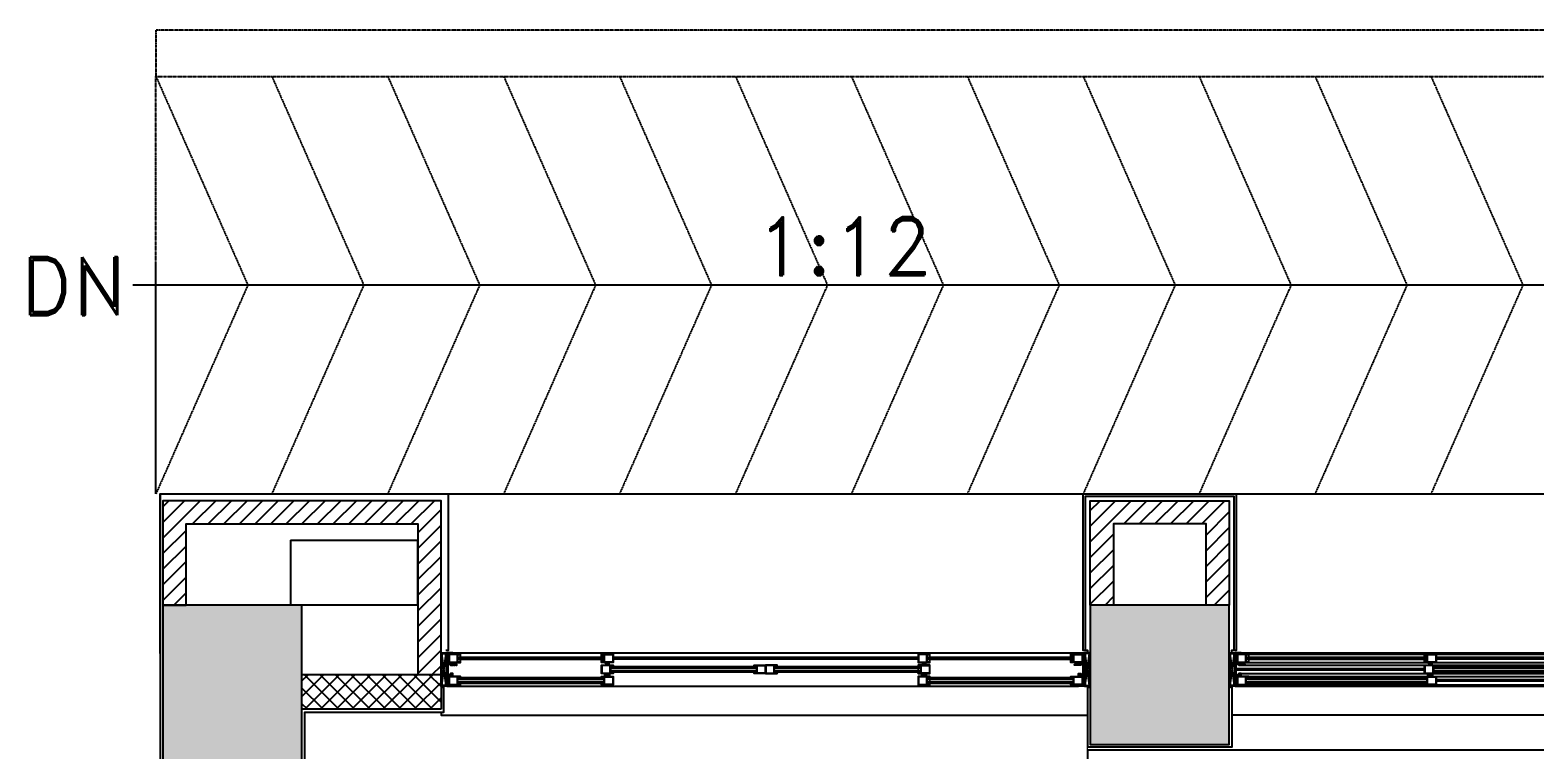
# Model space of a CAD drawing. Header units: millimetres. Extents: x -661525 to 498941, y 282148 to 1359693.
# Drawn here: x -253613 to -247122, y 620751 to 623856 of the extents above; entities that cross this region are included whole.
import ezdxf

# ---------------------------------------------------------------- set-up
doc = ezdxf.new("R2010")
doc.units = ezdxf.units.MM
doc.header["$LTSCALE"] = 2.5
doc.linetypes.add('HIDDEN', pattern=[0.375, 0.25, -0.125])
doc.layers.get('0').update_dxf_attribs({"linetype": 'CONTINUOUS'})
for name, color, linetype in [('A-ALU-SECTION', 11, 'CONTINUOUS'), ('A-ANNO-TEXT', 7, 'CONTINUOUS'), ('A-COLS', 7, 'CONTINUOUS'), ('A-COLS-PATT', 252, 'CONTINUOUS'), ('A-ELEV', 8, 'CONTINUOUS'), ('A-ELEV-MEDM', 34, 'CONTINUOUS'), ('A-ELEV-THIN', 8, 'CONTINUOUS'), ('A-FLOR', 13, 'CONTINUOUS'), ('A-GLAZ', 5, 'CONTINUOUS'), ('A-WALL', 8, 'CONTINUOUS'), ('A-WALL-1', 8, 'CONTINUOUS'), ('A-WALL-125', 30, 'CONTINUOUS'), ('A-WALL-JAMB', 11, 'CONTINUOUS'), ('A-WALL-PATT-125', 8, 'CONTINUOUS'), ('A-WALL-PATT-150', 8, 'CONTINUOUS'), ('A-WALL-PLAS', 8, 'CONTINUOUS'), ('I-FURN', 14, 'CONTINUOUS'), ('I-SECT', 3, 'CONTINUOUS')]:
    doc.layers.add(name, color=color, linetype=linetype)
doc.layers.add('DIM', color=47, linetype='CONTINUOUS', lineweight=18)
doc.layers.add('Wall - Stone Hatch', color=252, linetype='CONTINUOUS', lineweight=13)
doc.styles.add('COMPLEX', font='complex.shx', dxfattribs={"width": 0.8})
doc.styles.add('ROMAND', font='ROMAND')
doc.dimstyles.new('TICK200', dxfattribs={"dimtxt": 1000, "dimasz": 700, "dimexe": 40, "dimexo": 0, "dimgap": 100, "dimtad": 0, "dimdec": 0, "dimzin": 1, "dimdsep": 46, "dimtxsty": 'COMPLEX', "dimblk1": 'ARCHTICK', "dimblk2": 'ARCHTICK', "dimsah": 1, "dimcen": 0.09375, "dimdle": 40, "dimclrd": 11, "dimclre": 11, "dimclrt": 7, "dimadec": 0, "dimazin": 0, "dimtfac": 1, "dimtdec": 0, "dimtofl": 0, "dimtmove": 0, "dimatfit": 3, "dimldrblk": 'ARCHTICK', "dimfxl": 1, "dimtolj": 1, "dimtzin": 1, "dimarcsym": 0})

# ---------------------------------------------------------------- blocks, each defined once
blk = doc.blocks.new('_ARCHTICK')
at = {"color": 0, "linetype": 'ByBlock', "const_width": 0.15}
blk.add_lwpolyline([(-0.5, -0.5), (0.5, 0.5)], dxfattribs=at)
blk = doc.blocks.new('w02-144')
at = {"layer": 'Wall - Stone Hatch'}
h = blk.add_hatch(dxfattribs=at)
h.set_pattern_fill('ANSI36', color=8, scale=0.8, style=0)
h.set_pattern_definition([(45, (314442.9868, 1020337.6334), (1.3470384, 4.9391409), [6.35, -1.27, 0, -1.27])])
h.paths.add_polyline_path([(317590.8, 1012096.7), (317590.8, 1012234.7), (317571.8, 1012234.7), (317571.8, 1012096.7)], flags=16)
h.paths.add_polyline_path([(317593.8, 1012093.7), (317593.8, 1012237.7), (317568.8, 1012237.7), (317568.8, 1012093.7)])
h = blk.add_hatch(dxfattribs=at)
h.set_pattern_fill('ANSI36', color=8, scale=0.8, style=0)
h.set_pattern_definition([(45, (317008.7752, 1012093.668), (1.3470384, 4.9391409), [6.35, -1.27, 0, -1.27])])
h.paths.add_polyline_path([(320346.8, 1012096.7), (320346.8, 1012234.7), (320365.8, 1012234.7), (320365.8, 1012096.7)], flags=16)
h.paths.add_polyline_path([(320343.8, 1012093.7), (320343.8, 1012237.7), (320368.8, 1012237.7), (320368.8, 1012093.7)])
at = {"layer": 'A-ALU-SECTION', "color": 8}
for points in [[(317652.8, 1012227), (317651.4, 1012227), (317651.4, 1012230.3), (317641.4, 1012230.3), (317641.4, 1012197.1), (317651.4, 1012197.1), (317651.4, 1012200.3), (317652.8, 1012200.3), (317652.8, 1012195.7), (317602.8, 1012195.7), (317602.8, 1012231.7), (317652.8, 1012231.7), (317652.8, 1012227)], [(317640, 1012197.1), (317604.2, 1012197.1), (317604.2, 1012230.3), (317640, 1012230.3), (317640, 1012197.1)], [(318260.8, 1012227), (318262.2, 1012227), (318262.2, 1012230.3), (318272.2, 1012230.3), (318272.2, 1012197.1), (318262.2, 1012197.1), (318262.2, 1012200.3), (318260.8, 1012200.3), (318260.8, 1012195.7), (318294.1, 1012195.7), (318294.1, 1012189.5), (318285.2, 1012189.5), (318283.2, 1012186.5), (318281, 1012186.5), (318281, 1012184.7), (318284.2, 1012184.7), (318286.2, 1012187.7), (318287.9, 1012187.7), (318287.9, 1012184.7), (318290.7, 1012184.7), (318290.7, 1012186.5), (318289.7, 1012186.5), (318289.7, 1012187.7), (318294.1, 1012187.7), (318294.1, 1012186.5), (318292.7, 1012186.5), (318292.7, 1012184.7), (318295.9, 1012184.7), (318295.9, 1012195.7), (318310.8, 1012195.7), (318310.8, 1012231.7), (318260.8, 1012231.7), (318260.8, 1012227)], [(318273.6, 1012197.1), (318309.4, 1012197.1), (318309.4, 1012230.3), (318273.6, 1012230.3), (318273.6, 1012197.1)], [(319676.8, 1012227), (319675.4, 1012227), (319675.4, 1012230.3), (319665.4, 1012230.3), (319665.4, 1012197.1), (319675.4, 1012197.1), (319675.4, 1012200.3), (319676.8, 1012200.3), (319676.8, 1012195.7), (319626.8, 1012195.7), (319626.8, 1012231.7), (319676.8, 1012231.7), (319676.8, 1012227)], [(319676.8, 1012227), (319675.4, 1012227), (319675.4, 1012230.3), (319665.4, 1012230.3), (319665.4, 1012197.1), (319675.4, 1012197.1), (319675.4, 1012200.3), (319676.8, 1012200.3), (319676.8, 1012195.7), (319643.5, 1012195.7), (319643.5, 1012189.5), (319652.3, 1012189.5), (319654.3, 1012186.5), (319656.6, 1012186.5), (319656.6, 1012184.7), (319653.3, 1012184.7), (319651.3, 1012187.7), (319649.7, 1012187.7), (319649.7, 1012184.7), (319646.9, 1012184.7), (319646.9, 1012186.5), (319647.9, 1012186.5), (319647.9, 1012187.7), (319643.5, 1012187.7), (319643.5, 1012186.5), (319644.9, 1012186.5), (319644.9, 1012184.7), (319641.7, 1012184.7), (319641.7, 1012195.7), (319626.8, 1012195.7), (319626.8, 1012231.7), (319676.8, 1012231.7), (319676.8, 1012227)], [(319664, 1012197.1), (319628.2, 1012197.1), (319628.2, 1012230.3), (319664, 1012230.3), (319664, 1012197.1)], [(320284.8, 1012227), (320286.2, 1012227), (320286.2, 1012230.3), (320296.2, 1012230.3), (320296.2, 1012197.1), (320286.2, 1012197.1), (320286.2, 1012200.3), (320284.8, 1012200.3), (320284.8, 1012195.7), (320334.8, 1012195.7), (320334.8, 1012231.7), (320284.8, 1012231.7), (320284.8, 1012227)], [(320297.6, 1012197.1), (320333.4, 1012197.1), (320333.4, 1012230.3), (320297.6, 1012230.3), (320297.6, 1012197.1)], [(317652.8, 1012122), (317651.4, 1012122), (317651.4, 1012134.3), (317641.4, 1012134.3), (317641.4, 1012101.1), (317651.4, 1012101.1), (317651.4, 1012113.3), (317652.8, 1012113.3), (317652.8, 1012099.7), (317602.8, 1012099.7), (317602.8, 1012135.7), (317621.6, 1012135.7), (317621.6, 1012146.7), (317624.8, 1012146.7), (317624.8, 1012144.9), (317623.4, 1012144.9), (317623.4, 1012143.7), (317627.8, 1012143.7), (317627.8, 1012144.9), (317626.8, 1012144.9), (317626.8, 1012146.7), (317629.6, 1012146.7), (317629.6, 1012143.7), (317631.2, 1012143.7), (317633.2, 1012146.7), (317636.5, 1012146.7), (317636.5, 1012144.9), (317634.2, 1012144.9), (317632.2, 1012141.9), (317623.4, 1012141.9), (317623.4, 1012135.7), (317652.8, 1012135.7), (317652.8, 1012122)], [(318310.8, 1012152.3), (318309.4, 1012152.3), (318309.4, 1012149.1), (318299.4, 1012149.1), (318299.4, 1012182.3), (318309.4, 1012182.3), (318309.4, 1012179), (318310.8, 1012179), (318310.8, 1012183.7), (318277.5, 1012183.7), (318277.5, 1012189.9), (318286.3, 1012189.9), (318288.3, 1012192.9), (318290.6, 1012192.9), (318290.6, 1012194.7), (318287.3, 1012194.7), (318285.3, 1012191.7), (318283.7, 1012191.7), (318283.7, 1012194.7), (318280.9, 1012194.7), (318280.9, 1012192.9), (318281.9, 1012192.9), (318281.9, 1012191.7), (318277.5, 1012191.7), (318277.5, 1012192.9), (318278.9, 1012192.9), (318278.9, 1012194.7), (318275.7, 1012194.7), (318275.7, 1012183.7), (318260.8, 1012183.7), (318260.8, 1012147.7), (318290.2, 1012147.7), (318290.2, 1012141.5), (318281.4, 1012141.5), (318279.4, 1012138.5), (318277.1, 1012138.5), (318277.1, 1012136.7), (318280.3, 1012136.7), (318282.3, 1012139.7), (318284, 1012139.7), (318284, 1012136.7), (318286.8, 1012136.7), (318286.8, 1012138.5), (318285.8, 1012138.5), (318285.8, 1012139.7), (318290.2, 1012139.7), (318290.2, 1012138.5), (318288.8, 1012138.5), (318288.8, 1012136.7), (318292, 1012136.7), (318292, 1012147.7), (318310.8, 1012147.7), (318310.8, 1012152.3)], [(318298, 1012149.1), (318262.2, 1012149.1), (318262.2, 1012182.3), (318298, 1012182.3), (318298, 1012149.1)], [(318918.8, 1012179), (318920.2, 1012179), (318920.2, 1012182.3), (318930.2, 1012182.3), (318930.2, 1012149.1), (318920.2, 1012149.1), (318920.2, 1012152.3), (318918.8, 1012152.3), (318918.8, 1012147.7), (318968.8, 1012147.7), (318968.8, 1012183.7), (318918.8, 1012183.7), (318918.8, 1012179)], [(318931.6, 1012149.1), (318967.4, 1012149.1), (318967.4, 1012182.3), (318931.6, 1012182.3), (318931.6, 1012149.1)], [(319018.8, 1012179), (319017.4, 1012179), (319017.4, 1012182.3), (319007.4, 1012182.3), (319007.4, 1012149.1), (319017.4, 1012149.1), (319017.4, 1012152.3), (319018.8, 1012152.3), (319018.8, 1012147.7), (318968.8, 1012147.7), (318968.8, 1012183.7), (319018.8, 1012183.7), (319018.8, 1012179)], [(319006, 1012149.1), (318970.2, 1012149.1), (318970.2, 1012182.3), (319006, 1012182.3), (319006, 1012149.1)], [(319626.8, 1012152.3), (319628.2, 1012152.3), (319628.2, 1012149.1), (319638.2, 1012149.1), (319638.2, 1012182.3), (319628.2, 1012182.3), (319628.2, 1012179), (319626.8, 1012179), (319626.8, 1012183.7), (319660.1, 1012183.7), (319660.1, 1012189.9), (319651.2, 1012189.9), (319649.2, 1012192.9), (319647, 1012192.9), (319647, 1012194.7), (319650.2, 1012194.7), (319652.2, 1012191.7), (319653.9, 1012191.7), (319653.9, 1012194.7), (319656.7, 1012194.7), (319656.7, 1012192.9), (319655.7, 1012192.9), (319655.7, 1012191.7), (319660.1, 1012191.7), (319660.1, 1012192.9), (319658.7, 1012192.9), (319658.7, 1012194.7), (319661.9, 1012194.7), (319661.9, 1012183.7), (319676.8, 1012183.7), (319676.8, 1012147.7), (319647.4, 1012147.7), (319647.4, 1012141.5), (319656.2, 1012141.5), (319658.2, 1012138.5), (319660.5, 1012138.5), (319660.5, 1012136.7), (319657.2, 1012136.7), (319655.2, 1012139.7), (319653.6, 1012139.7), (319653.6, 1012136.7), (319650.8, 1012136.7), (319650.8, 1012138.5), (319651.8, 1012138.5), (319651.8, 1012139.7), (319647.4, 1012139.7), (319647.4, 1012138.5), (319648.8, 1012138.5), (319648.8, 1012136.7), (319645.6, 1012136.7), (319645.6, 1012147.7), (319626.8, 1012147.7), (319626.8, 1012152.3)], [(319639.6, 1012149.1), (319675.4, 1012149.1), (319675.4, 1012182.3), (319639.6, 1012182.3), (319639.6, 1012149.1)], [(320284.8, 1012122), (320286.2, 1012122), (320286.2, 1012134.3), (320296.2, 1012134.3), (320296.2, 1012101.1), (320286.2, 1012101.1), (320286.2, 1012113.3), (320284.8, 1012113.3), (320284.8, 1012099.7), (320334.8, 1012099.7), (320334.8, 1012135.7), (320316, 1012135.7), (320316, 1012146.7), (320312.8, 1012146.7), (320312.8, 1012144.9), (320314.2, 1012144.9), (320314.2, 1012143.7), (320309.8, 1012143.7), (320309.8, 1012144.9), (320310.8, 1012144.9), (320310.8, 1012146.7), (320308, 1012146.7), (320308, 1012143.7), (320306.3, 1012143.7), (320304.3, 1012146.7), (320301.1, 1012146.7), (320301.1, 1012144.9), (320303.4, 1012144.9), (320305.4, 1012141.9), (320314.2, 1012141.9), (320314.2, 1012135.7), (320284.8, 1012135.7), (320284.8, 1012122)], [(317640, 1012101.1), (317604.2, 1012101.1), (317604.2, 1012134.3), (317640, 1012134.3), (317640, 1012101.1)], [(318260.8, 1012122), (318262.2, 1012122), (318262.2, 1012134.3), (318272.2, 1012134.3), (318272.2, 1012101.1), (318262.2, 1012101.1), (318262.2, 1012113.3), (318260.8, 1012113.3), (318260.8, 1012099.7), (318310.8, 1012099.7), (318310.8, 1012135.7), (318260.8, 1012135.7), (318260.8, 1012122)], [(318273.6, 1012101.1), (318309.4, 1012101.1), (318309.4, 1012134.3), (318273.6, 1012134.3), (318273.6, 1012101.1)], [(319676.8, 1012122), (319675.4, 1012122), (319675.4, 1012134.3), (319665.4, 1012134.3), (319665.4, 1012101.1), (319675.4, 1012101.1), (319675.4, 1012113.3), (319676.8, 1012113.3), (319676.8, 1012099.7), (319626.8, 1012099.7), (319626.8, 1012135.7), (319676.8, 1012135.7), (319676.8, 1012122)], [(319664, 1012101.1), (319628.2, 1012101.1), (319628.2, 1012134.3), (319664, 1012134.3), (319664, 1012101.1)], [(320297.6, 1012101.1), (320333.4, 1012101.1), (320333.4, 1012134.3), (320297.6, 1012134.3), (320297.6, 1012101.1)]]:
    blk.add_lwpolyline(points, dxfattribs=at)
for points in [[(319675.4, 1012219.7), (319676.8, 1012219.7), (319676.8, 1012207.7), (319675.4, 1012207.7)], [(319626.8, 1012171.7), (319628.2, 1012171.7), (319628.2, 1012159.7), (319626.8, 1012159.7)], [(318267, 1012114.7), (317646.6, 1012114.7), (317646.6, 1012120.7), (318267, 1012120.7)], [(320291, 1012114.7), (319670.6, 1012114.7), (319670.6, 1012120.7), (320291, 1012120.7)]]:
    blk.add_lwpolyline(points, close=True, dxfattribs=at)
at = {"layer": 'A-ELEV-MEDM', "color": 8}
for centre, start, end in [((317649.4, 1012225.7), 359.70813, 180.29282), ((317652.1, 1012225.7), 359.1234, 180.87754), ((317654.8, 1012225.7), 359.1234, 180.87754), ((318258.8, 1012225.7), 359.12246, 180.8766), ((318261.5, 1012225.7), 359.12246, 180.8766), ((318264.2, 1012225.7), 359.70718, 180.29187), ((319673.4, 1012225.7), 359.70813, 180.29282), ((319676.1, 1012225.7), 359.1234, 180.87754), ((319678.8, 1012225.7), 359.1234, 180.87754), ((320282.8, 1012225.7), 359.12246, 180.8766), ((320285.5, 1012225.7), 359.12246, 180.8766), ((320288.2, 1012225.7), 359.70718, 180.29187), ((317649.4, 1012201.7), 179.70813, 0.29282), ((317652.1, 1012201.7), 179.1234, 0.87754), ((317654.8, 1012201.7), 179.1234, 0.87754), ((318258.8, 1012201.7), 179.12246, 0.8766), ((318261.5, 1012201.7), 179.12246, 0.8766), ((318264.2, 1012201.7), 179.70718, 0.29187), ((318307.4, 1012177.7), 359.70813, 180.29282), ((318307.4, 1012153.7), 179.70813, 0.29282), ((318310.1, 1012177.7), 359.1234, 180.87754), ((318310.1, 1012153.7), 179.1234, 0.87754), ((318312.8, 1012177.7), 359.1234, 180.87754), ((318312.8, 1012153.7), 179.1234, 0.87754), ((318916.8, 1012177.7), 359.12246, 180.8766), ((318916.8, 1012153.7), 179.12246, 0.8766), ((318919.5, 1012177.7), 359.12246, 180.8766), ((318919.5, 1012153.7), 179.12246, 0.8766), ((318922.2, 1012177.7), 359.70718, 180.29187), ((318922.2, 1012153.7), 179.70718, 0.29187), ((319015.4, 1012177.7), 359.70813, 180.29282), ((319015.4, 1012153.7), 179.70813, 0.29282), ((319018.1, 1012177.7), 359.1234, 180.87754), ((319018.1, 1012153.7), 179.1234, 0.87754), ((319020.8, 1012177.7), 359.1234, 180.87754), ((319020.8, 1012153.7), 179.1234, 0.87754), ((319624.8, 1012177.7), 359.12246, 180.8766), ((319624.8, 1012153.7), 179.12246, 0.8766), ((319627.5, 1012177.7), 359.12246, 180.8766), ((319627.5, 1012153.7), 179.12246, 0.8766), ((319630.2, 1012177.7), 359.70718, 180.29187), ((319630.2, 1012153.7), 179.70718, 0.29187), ((319673.4, 1012201.7), 179.70813, 0.29282), ((319676.1, 1012201.7), 179.1234, 0.87754), ((319678.8, 1012201.7), 179.1234, 0.87754), ((320282.8, 1012201.7), 179.12246, 0.8766), ((320285.5, 1012201.7), 179.12246, 0.8766), ((320288.2, 1012201.7), 179.70718, 0.29187), ((317649.4, 1012120.6), 359.70813, 180.29282), ((317649.4, 1012114.7), 179.70718, 0.29187), ((317652.1, 1012120.7), 359.1234, 180.87754), ((317652.1, 1012114.7), 179.12246, 0.8766), ((317654.8, 1012120.7), 359.1234, 180.87754), ((317654.8, 1012114.7), 179.12246, 0.8766), ((318258.8, 1012120.7), 359.12246, 180.8766), ((318258.8, 1012114.7), 179.1234, 0.87754), ((318261.5, 1012120.7), 359.12246, 180.8766), ((318261.5, 1012114.7), 179.1234, 0.87754), ((318264.2, 1012120.6), 359.70718, 180.29187), ((318264.2, 1012114.7), 179.70813, 0.29282), ((319673.4, 1012120.6), 359.70813, 180.29282), ((319673.4, 1012114.7), 179.70718, 0.29187), ((319676.1, 1012120.7), 359.1234, 180.87754), ((319676.1, 1012114.7), 179.12246, 0.8766), ((319678.8, 1012120.7), 359.1234, 180.87754), ((319678.8, 1012114.7), 179.12246, 0.8766), ((320282.8, 1012120.7), 359.12246, 180.8766), ((320282.8, 1012114.7), 179.1234, 0.87754), ((320285.5, 1012120.7), 359.12246, 180.8766), ((320285.5, 1012114.7), 179.1234, 0.87754), ((320288.2, 1012120.6), 359.70718, 180.29187), ((320288.2, 1012114.7), 179.70813, 0.29282)]:
    blk.add_arc(centre, 1.34, start, end, dxfattribs=at)
at = {"layer": 'A-ELEV-THIN', "color": 8}
for p, q in [((317590.8, 1012234.7), (317571.8, 1012096.7)), ((317571.8, 1012234.7), (317590.8, 1012096.7)), ((317619.8, 1012237.7), (320317.8, 1012237.7)), ((320346.8, 1012234.7), (320365.8, 1012096.7)), ((320365.8, 1012234.7), (320346.8, 1012096.7)), ((317619.8, 1012093.7), (320317.8, 1012093.7)), ((319626.8, 1012120.7), (318310.8, 1012120.7)), ((319626.8, 1012114.7), (318310.8, 1012114.7))]:
    blk.add_line(p, q, dxfattribs=at)
at = {"layer": 'A-GLAZ', "color": 4}
for points in [[(318267, 1012225.7), (317646.6, 1012225.7), (317646.6, 1012219.7), (318267, 1012219.7)], [(320291, 1012225.7), (319670.6, 1012225.7), (319670.6, 1012219.7), (320291, 1012219.7)], [(318267, 1012201.7), (317646.6, 1012201.7), (317646.6, 1012207.7), (318267, 1012207.7)], [(318925, 1012177.7), (318304.6, 1012177.7), (318304.6, 1012171.7), (318925, 1012171.7)], [(318925, 1012153.7), (318304.6, 1012153.7), (318304.6, 1012159.7), (318925, 1012159.7)], [(319633, 1012177.7), (319012.6, 1012177.7), (319012.6, 1012171.7), (319633, 1012171.7)], [(319633, 1012153.7), (319012.6, 1012153.7), (319012.6, 1012159.7), (319633, 1012159.7)], [(320291, 1012201.7), (319670.6, 1012201.7), (319670.6, 1012207.7), (320291, 1012207.7)]]:
    blk.add_lwpolyline(points, close=True, dxfattribs=at)
at = {"layer": 'A-WALL-JAMB', "color": 8}
for points in [[(317593.8, 1012093.7), (317593.8, 1012237.7), (317568.8, 1012237.7), (317568.8, 1012093.7), (317593.8, 1012093.7)], [(320343.8, 1012093.7), (320343.8, 1012237.7), (320368.8, 1012237.7), (320368.8, 1012093.7), (320343.8, 1012093.7)]]:
    blk.add_lwpolyline(points, dxfattribs=at)
for points in [[(317590.8, 1012096.7), (317590.8, 1012234.7), (317571.8, 1012234.7), (317571.8, 1012096.7)], [(320346.8, 1012096.7), (320346.8, 1012234.7), (320365.8, 1012234.7), (320365.8, 1012096.7)]]:
    blk.add_lwpolyline(points, close=True, dxfattribs=at)
at = {"layer": 'I-SECT', "color": 8}
for points in [[(317598.8, 1012140.7), (317598.8, 1012095.7), (317609.8, 1012095.7), (317609.8, 1012099.7), (317613.8, 1012099.7), (317613.8, 1012097.7), (317611.8, 1012097.7), (317611.8, 1012095.7), (317617.8, 1012095.7), (317617.8, 1012097.7), (317615.8, 1012097.7), (317615.8, 1012099.7), (317619.8, 1012099.7), (317619.8, 1012093.7), (317593.8, 1012093.7), (317593.8, 1012095.7), (317596.8, 1012095.7), (317596.8, 1012140.7), (317593.8, 1012140.7), (317593.8, 1012142.7), (317596.8, 1012142.7), (317596.8, 1012188.7), (317593.8, 1012188.7), (317593.8, 1012190.7), (317596.8, 1012190.7), (317596.8, 1012235.7), (317593.8, 1012235.7), (317593.8, 1012237.7), (317619.8, 1012237.7), (317619.8, 1012231.7), (317615.8, 1012231.7), (317615.8, 1012233.7), (317617.8, 1012233.7), (317617.8, 1012235.7), (317611.8, 1012235.7), (317611.8, 1012233.7), (317613.8, 1012233.7), (317613.8, 1012231.7), (317609.8, 1012231.7), (317609.8, 1012235.7), (317598.8, 1012235.7), (317598.8, 1012190.7), (317609.8, 1012190.7), (317609.8, 1012195.7), (317613.8, 1012195.7), (317613.8, 1012193.7), (317611.8, 1012193.7), (317611.8, 1012190.7), (317617.8, 1012190.7), (317617.8, 1012193.7), (317615.8, 1012193.7), (317615.8, 1012195.7), (317619.8, 1012195.7), (317619.8, 1012183.7), (317615.8, 1012183.7), (317615.8, 1012185.7), (317617.8, 1012185.7), (317617.8, 1012188.7), (317611.8, 1012188.7), (317611.8, 1012185.7), (317613.8, 1012185.7), (317613.8, 1012183.7), (317609.8, 1012183.7), (317609.8, 1012188.7), (317598.8, 1012188.7), (317598.8, 1012142.7), (317609.8, 1012142.7), (317609.8, 1012147.7), (317613.8, 1012147.7), (317613.8, 1012145.7), (317611.8, 1012145.7), (317611.8, 1012142.7), (317617.8, 1012142.7), (317617.8, 1012145.7), (317615.8, 1012145.7), (317615.8, 1012147.7), (317619.8, 1012147.7), (317619.8, 1012135.7), (317615.8, 1012135.7), (317615.8, 1012137.7), (317617.8, 1012137.7), (317617.8, 1012140.7), (317611.8, 1012140.7), (317611.8, 1012137.7), (317613.8, 1012137.7), (317613.8, 1012135.7), (317609.8, 1012135.7), (317609.8, 1012140.7), (317598.8, 1012140.7)], [(320338.8, 1012140.7), (320338.8, 1012095.7), (320327.8, 1012095.7), (320327.8, 1012099.7), (320323.8, 1012099.7), (320323.8, 1012097.7), (320325.8, 1012097.7), (320325.8, 1012095.7), (320319.8, 1012095.7), (320319.8, 1012097.7), (320321.8, 1012097.7), (320321.8, 1012099.7), (320317.8, 1012099.7), (320317.8, 1012093.7), (320343.8, 1012093.7), (320343.8, 1012095.7), (320340.8, 1012095.7), (320340.8, 1012140.7), (320343.8, 1012140.7), (320343.8, 1012142.7), (320340.8, 1012142.7), (320340.8, 1012188.7), (320343.8, 1012188.7), (320343.8, 1012190.7), (320340.8, 1012190.7), (320340.8, 1012235.7), (320343.8, 1012235.7), (320343.8, 1012237.7), (320317.8, 1012237.7), (320317.8, 1012231.7), (320321.8, 1012231.7), (320321.8, 1012233.7), (320319.8, 1012233.7), (320319.8, 1012235.7), (320325.8, 1012235.7), (320325.8, 1012233.7), (320323.8, 1012233.7), (320323.8, 1012231.7), (320327.8, 1012231.7), (320327.8, 1012235.7), (320338.8, 1012235.7), (320338.8, 1012190.7), (320327.8, 1012190.7), (320327.8, 1012195.7), (320323.8, 1012195.7), (320323.8, 1012193.7), (320325.8, 1012193.7), (320325.8, 1012190.7), (320319.8, 1012190.7), (320319.8, 1012193.7), (320321.8, 1012193.7), (320321.8, 1012195.7), (320317.8, 1012195.7), (320317.8, 1012183.7), (320321.8, 1012183.7), (320321.8, 1012185.7), (320319.8, 1012185.7), (320319.8, 1012188.7), (320325.8, 1012188.7), (320325.8, 1012185.7), (320323.8, 1012185.7), (320323.8, 1012183.7), (320327.8, 1012183.7), (320327.8, 1012188.7), (320338.8, 1012188.7), (320338.8, 1012142.7), (320327.8, 1012142.7), (320327.8, 1012147.7), (320323.8, 1012147.7), (320323.8, 1012145.7), (320325.8, 1012145.7), (320325.8, 1012142.7), (320319.8, 1012142.7), (320319.8, 1012145.7), (320321.8, 1012145.7), (320321.8, 1012147.7), (320317.8, 1012147.7), (320317.8, 1012135.7), (320321.8, 1012135.7), (320321.8, 1012137.7), (320319.8, 1012137.7), (320319.8, 1012140.7), (320325.8, 1012140.7), (320325.8, 1012137.7), (320323.8, 1012137.7), (320323.8, 1012135.7), (320327.8, 1012135.7), (320327.8, 1012140.7), (320338.8, 1012140.7)]]:
    blk.add_lwpolyline(points, dxfattribs=at)
blk = doc.blocks.new('W1-size144')
at = {"layer": 'Wall - Stone Hatch'}
h = blk.add_hatch(dxfattribs=at)
h.set_pattern_fill('ANSI36', color=8, scale=0.8, style=0)
h.set_pattern_definition([(45, (276595.0156, 1019507.2578), (1.3470384, 4.9391409), [6.35, -1.27, 0, -1.27])])
h.paths.add_polyline_path([(279745.8, 1019371.3), (279745.8, 1019515.3), (279720.8, 1019515.3), (279720.8, 1019371.3)])
h.paths.add_polyline_path([(279742.8, 1019374.3), (279742.8, 1019512.3), (279723.8, 1019512.3), (279723.8, 1019374.3)], flags=16)
h = blk.add_hatch(dxfattribs=at)
h.set_pattern_fill('ANSI36', color=8, scale=0.8, style=0)
h.set_pattern_definition([(45, (279760.804, 1019371.3426), (1.3470384, 4.9391409), [6.35, -1.27, 0, -1.27])])
h.paths.add_polyline_path([(283098.8, 1019374.3), (283098.8, 1019512.3), (283117.8, 1019512.3), (283117.8, 1019374.3)], flags=16)
h.paths.add_polyline_path([(283095.8, 1019371.3), (283095.8, 1019515.3), (283120.8, 1019515.3), (283120.8, 1019371.3)])
at = {"layer": 'A-ALU-SECTION', "color": 8}
for points in [[(279804.8, 1019504.7), (279803.4, 1019504.7), (279803.4, 1019507.9), (279793.4, 1019507.9), (279793.4, 1019474.7), (279803.4, 1019474.7), (279803.4, 1019478), (279804.8, 1019478), (279804.8, 1019473.3), (279754.8, 1019473.3), (279754.8, 1019509.3), (279804.8, 1019509.3), (279804.8, 1019504.7)], [(279792, 1019474.7), (279756.2, 1019474.7), (279756.2, 1019507.9), (279792, 1019507.9), (279792, 1019474.7)], [(280562.8, 1019504.7), (280564.2, 1019504.7), (280564.2, 1019507.9), (280574.2, 1019507.9), (280574.2, 1019474.7), (280564.2, 1019474.7), (280564.2, 1019478), (280562.8, 1019478), (280562.8, 1019473.3), (280596.1, 1019473.3), (280596.1, 1019467.1), (280587.3, 1019467.1), (280585.3, 1019464.1), (280583, 1019464.1), (280583, 1019462.3), (280586.2, 1019462.3), (280588.2, 1019465.3), (280589.9, 1019465.3), (280589.9, 1019462.3), (280592.7, 1019462.3), (280592.7, 1019464.1), (280591.7, 1019464.1), (280591.7, 1019465.3), (280596.1, 1019465.3), (280596.1, 1019464.1), (280594.7, 1019464.1), (280594.7, 1019462.3), (280597.9, 1019462.3), (280597.9, 1019473.3), (280612.8, 1019473.3), (280612.8, 1019509.3), (280562.8, 1019509.3), (280562.8, 1019504.7)], [(280575.6, 1019474.7), (280611.4, 1019474.7), (280611.4, 1019507.9), (280575.6, 1019507.9), (280575.6, 1019474.7)], [(282278.8, 1019504.7), (282277.4, 1019504.7), (282277.4, 1019507.9), (282267.4, 1019507.9), (282267.4, 1019474.7), (282277.4, 1019474.7), (282277.4, 1019478), (282278.8, 1019478), (282278.8, 1019473.3), (282228.8, 1019473.3), (282228.8, 1019509.3), (282278.8, 1019509.3), (282278.8, 1019504.7)], [(282278.8, 1019504.7), (282277.4, 1019504.7), (282277.4, 1019507.9), (282267.4, 1019507.9), (282267.4, 1019474.7), (282277.4, 1019474.7), (282277.4, 1019478), (282278.8, 1019478), (282278.8, 1019473.3), (282245.5, 1019473.3), (282245.5, 1019467.1), (282254.3, 1019467.1), (282256.3, 1019464.1), (282258.6, 1019464.1), (282258.6, 1019462.3), (282255.4, 1019462.3), (282253.4, 1019465.3), (282251.7, 1019465.3), (282251.7, 1019462.3), (282248.9, 1019462.3), (282248.9, 1019464.1), (282249.9, 1019464.1), (282249.9, 1019465.3), (282245.5, 1019465.3), (282245.5, 1019464.1), (282246.9, 1019464.1), (282246.9, 1019462.3), (282243.7, 1019462.3), (282243.7, 1019473.3), (282228.8, 1019473.3), (282228.8, 1019509.3), (282278.8, 1019509.3), (282278.8, 1019504.7)], [(282266, 1019474.7), (282230.2, 1019474.7), (282230.2, 1019507.9), (282266, 1019507.9), (282266, 1019474.7)], [(283036.8, 1019504.7), (283038.2, 1019504.7), (283038.2, 1019507.9), (283048.2, 1019507.9), (283048.2, 1019474.7), (283038.2, 1019474.7), (283038.2, 1019478), (283036.8, 1019478), (283036.8, 1019473.3), (283086.8, 1019473.3), (283086.8, 1019509.3), (283036.8, 1019509.3), (283036.8, 1019504.7)], [(283049.6, 1019474.7), (283085.4, 1019474.7), (283085.4, 1019507.9), (283049.6, 1019507.9), (283049.6, 1019474.7)], [(279804.8, 1019399.7), (279803.4, 1019399.7), (279803.4, 1019411.9), (279793.4, 1019411.9), (279793.4, 1019378.7), (279803.4, 1019378.7), (279803.4, 1019391), (279804.8, 1019391), (279804.8, 1019377.3), (279754.8, 1019377.3), (279754.8, 1019413.3), (279773.6, 1019413.3), (279773.6, 1019424.3), (279776.8, 1019424.3), (279776.8, 1019422.5), (279775.4, 1019422.5), (279775.4, 1019421.3), (279779.8, 1019421.3), (279779.8, 1019422.5), (279778.8, 1019422.5), (279778.8, 1019424.3), (279781.6, 1019424.3), (279781.6, 1019421.3), (279783.2, 1019421.3), (279785.3, 1019424.3), (279788.5, 1019424.3), (279788.5, 1019422.5), (279786.2, 1019422.5), (279784.2, 1019419.5), (279775.4, 1019419.5), (279775.4, 1019413.3), (279804.8, 1019413.3), (279804.8, 1019399.7)], [(280612.8, 1019430), (280611.4, 1019430), (280611.4, 1019426.7), (280601.4, 1019426.7), (280601.4, 1019459.9), (280611.4, 1019459.9), (280611.4, 1019456.7), (280612.8, 1019456.7), (280612.8, 1019461.3), (280579.5, 1019461.3), (280579.5, 1019467.5), (280588.3, 1019467.5), (280590.3, 1019470.5), (280592.6, 1019470.5), (280592.6, 1019472.3), (280589.4, 1019472.3), (280587.4, 1019469.3), (280585.7, 1019469.3), (280585.7, 1019472.3), (280582.9, 1019472.3), (280582.9, 1019470.5), (280583.9, 1019470.5), (280583.9, 1019469.3), (280579.5, 1019469.3), (280579.5, 1019470.5), (280580.9, 1019470.5), (280580.9, 1019472.3), (280577.7, 1019472.3), (280577.7, 1019461.3), (280562.8, 1019461.3), (280562.8, 1019425.3), (280592.2, 1019425.3), (280592.2, 1019419.1), (280583.4, 1019419.1), (280581.4, 1019416.1), (280579.1, 1019416.1), (280579.1, 1019414.3), (280582.4, 1019414.3), (280584.4, 1019417.3), (280586, 1019417.3), (280586, 1019414.3), (280588.8, 1019414.3), (280588.8, 1019416.1), (280587.8, 1019416.1), (280587.8, 1019417.3), (280592.2, 1019417.3), (280592.2, 1019416.1), (280590.8, 1019416.1), (280590.8, 1019414.3), (280594, 1019414.3), (280594, 1019425.3), (280612.8, 1019425.3), (280612.8, 1019430)], [(280600, 1019426.7), (280564.2, 1019426.7), (280564.2, 1019459.9), (280600, 1019459.9), (280600, 1019426.7)], [(281370.8, 1019456.7), (281372.2, 1019456.7), (281372.2, 1019459.9), (281382.2, 1019459.9), (281382.2, 1019426.7), (281372.2, 1019426.7), (281372.2, 1019430), (281370.8, 1019430), (281370.8, 1019425.3), (281420.8, 1019425.3), (281420.8, 1019461.3), (281370.8, 1019461.3), (281370.8, 1019456.7)], [(281383.6, 1019426.7), (281419.4, 1019426.7), (281419.4, 1019459.9), (281383.6, 1019459.9), (281383.6, 1019426.7)], [(281470.8, 1019456.7), (281469.4, 1019456.7), (281469.4, 1019459.9), (281459.4, 1019459.9), (281459.4, 1019426.7), (281469.4, 1019426.7), (281469.4, 1019430), (281470.8, 1019430), (281470.8, 1019425.3), (281420.8, 1019425.3), (281420.8, 1019461.3), (281470.8, 1019461.3), (281470.8, 1019456.7)], [(281458, 1019426.7), (281422.2, 1019426.7), (281422.2, 1019459.9), (281458, 1019459.9), (281458, 1019426.7)], [(282228.8, 1019430), (282230.2, 1019430), (282230.2, 1019426.7), (282240.2, 1019426.7), (282240.2, 1019459.9), (282230.2, 1019459.9), (282230.2, 1019456.7), (282228.8, 1019456.7), (282228.8, 1019461.3), (282262.1, 1019461.3), (282262.1, 1019467.5), (282253.3, 1019467.5), (282251.3, 1019470.5), (282249, 1019470.5), (282249, 1019472.3), (282252.2, 1019472.3), (282254.2, 1019469.3), (282255.9, 1019469.3), (282255.9, 1019472.3), (282258.7, 1019472.3), (282258.7, 1019470.5), (282257.7, 1019470.5), (282257.7, 1019469.3), (282262.1, 1019469.3), (282262.1, 1019470.5), (282260.7, 1019470.5), (282260.7, 1019472.3), (282263.9, 1019472.3), (282263.9, 1019461.3), (282278.8, 1019461.3), (282278.8, 1019425.3), (282249.4, 1019425.3), (282249.4, 1019419.1), (282258.2, 1019419.1), (282260.2, 1019416.1), (282262.5, 1019416.1), (282262.5, 1019414.3), (282259.3, 1019414.3), (282257.2, 1019417.3), (282255.6, 1019417.3), (282255.6, 1019414.3), (282252.8, 1019414.3), (282252.8, 1019416.1), (282253.8, 1019416.1), (282253.8, 1019417.3), (282249.4, 1019417.3), (282249.4, 1019416.1), (282250.8, 1019416.1), (282250.8, 1019414.3), (282247.6, 1019414.3), (282247.6, 1019425.3), (282228.8, 1019425.3), (282228.8, 1019430)], [(282241.6, 1019426.7), (282277.4, 1019426.7), (282277.4, 1019459.9), (282241.6, 1019459.9), (282241.6, 1019426.7)], [(283036.8, 1019399.7), (283038.2, 1019399.7), (283038.2, 1019411.9), (283048.2, 1019411.9), (283048.2, 1019378.7), (283038.2, 1019378.7), (283038.2, 1019391), (283036.8, 1019391), (283036.8, 1019377.3), (283086.8, 1019377.3), (283086.8, 1019413.3), (283068, 1019413.3), (283068, 1019424.3), (283064.8, 1019424.3), (283064.8, 1019422.5), (283066.2, 1019422.5), (283066.2, 1019421.3), (283061.8, 1019421.3), (283061.8, 1019422.5), (283062.8, 1019422.5), (283062.8, 1019424.3), (283060, 1019424.3), (283060, 1019421.3), (283058.4, 1019421.3), (283056.4, 1019424.3), (283053.1, 1019424.3), (283053.1, 1019422.5), (283055.4, 1019422.5), (283057.4, 1019419.5), (283066.2, 1019419.5), (283066.2, 1019413.3), (283036.8, 1019413.3), (283036.8, 1019399.7)], [(279792, 1019378.7), (279756.2, 1019378.7), (279756.2, 1019411.9), (279792, 1019411.9), (279792, 1019378.7)], [(280562.8, 1019399.7), (280564.2, 1019399.7), (280564.2, 1019411.9), (280574.2, 1019411.9), (280574.2, 1019378.7), (280564.2, 1019378.7), (280564.2, 1019391), (280562.8, 1019391), (280562.8, 1019377.3), (280612.8, 1019377.3), (280612.8, 1019413.3), (280562.8, 1019413.3), (280562.8, 1019399.7)], [(280575.6, 1019378.7), (280611.4, 1019378.7), (280611.4, 1019411.9), (280575.6, 1019411.9), (280575.6, 1019378.7)], [(282278.8, 1019399.7), (282277.4, 1019399.7), (282277.4, 1019411.9), (282267.4, 1019411.9), (282267.4, 1019378.7), (282277.4, 1019378.7), (282277.4, 1019391), (282278.8, 1019391), (282278.8, 1019377.3), (282228.8, 1019377.3), (282228.8, 1019413.3), (282278.8, 1019413.3), (282278.8, 1019399.7)], [(282266, 1019378.7), (282230.2, 1019378.7), (282230.2, 1019411.9), (282266, 1019411.9), (282266, 1019378.7)], [(283049.6, 1019378.7), (283085.4, 1019378.7), (283085.4, 1019411.9), (283049.6, 1019411.9), (283049.6, 1019378.7)]]:
    blk.add_lwpolyline(points, dxfattribs=at)
for points in [[(282277.4, 1019497.3), (282278.8, 1019497.3), (282278.8, 1019485.3), (282277.4, 1019485.3)], [(282228.8, 1019449.3), (282230.2, 1019449.3), (282230.2, 1019437.3), (282228.8, 1019437.3)], [(280569, 1019392.3), (279798.6, 1019392.3), (279798.6, 1019398.3), (280569, 1019398.3)], [(283043, 1019392.3), (282272.6, 1019392.3), (282272.6, 1019398.3), (283043, 1019398.3)]]:
    blk.add_lwpolyline(points, close=True, dxfattribs=at)
at = {"layer": 'A-ELEV-MEDM', "color": 8}
for centre, start, end in [((279801.4, 1019503.3), 359.70813, 180.29282), ((279804.1, 1019503.3), 359.1234, 180.87754), ((279806.8, 1019503.3), 359.1234, 180.87754), ((280560.8, 1019503.3), 359.12246, 180.8766), ((280563.5, 1019503.3), 359.12246, 180.8766), ((280566.2, 1019503.3), 359.70718, 180.29187), ((282275.4, 1019503.3), 359.70813, 180.29282), ((282278.1, 1019503.3), 359.1234, 180.87754), ((282280.8, 1019503.3), 359.1234, 180.87754), ((283034.8, 1019503.3), 359.12246, 180.8766), ((283037.5, 1019503.3), 359.12246, 180.8766), ((283040.2, 1019503.3), 359.70718, 180.29187), ((279801.4, 1019479.4), 179.70813, 0.29282), ((279804.1, 1019479.3), 179.1234, 0.87754), ((279806.8, 1019479.3), 179.1234, 0.87754), ((280560.8, 1019479.3), 179.12246, 0.8766), ((280563.5, 1019479.3), 179.12246, 0.8766), ((280566.2, 1019479.4), 179.70718, 0.29187), ((280609.4, 1019455.3), 359.70813, 180.29282), ((280609.4, 1019431.4), 179.70813, 0.29282), ((280612.1, 1019455.3), 359.1234, 180.87754), ((280612.1, 1019431.3), 179.1234, 0.87754), ((280614.8, 1019455.3), 359.1234, 180.87754), ((280614.8, 1019431.3), 179.1234, 0.87754), ((281368.8, 1019455.3), 359.12246, 180.8766), ((281368.8, 1019431.3), 179.12246, 0.8766), ((281371.5, 1019455.3), 359.12246, 180.8766), ((281371.5, 1019431.3), 179.12246, 0.8766), ((281374.2, 1019455.3), 359.70718, 180.29187), ((281374.2, 1019431.4), 179.70718, 0.29187), ((281467.4, 1019455.3), 359.70813, 180.29282), ((281467.4, 1019431.4), 179.70813, 0.29282), ((281470.1, 1019455.3), 359.1234, 180.87754), ((281470.1, 1019431.3), 179.1234, 0.87754), ((281472.8, 1019455.3), 359.1234, 180.87754), ((281472.8, 1019431.3), 179.1234, 0.87754), ((282226.8, 1019455.4), 359.12246, 180.8766), ((282226.8, 1019431.3), 179.12246, 0.8766), ((282229.5, 1019455.4), 359.12246, 180.8766), ((282229.5, 1019431.3), 179.12246, 0.8766), ((282232.2, 1019455.3), 359.70718, 180.29187), ((282232.2, 1019431.3), 179.70718, 0.29187), ((282275.4, 1019479.4), 179.70813, 0.29282), ((282278.1, 1019479.3), 179.1234, 0.87754), ((282280.8, 1019479.3), 179.1234, 0.87754), ((283034.8, 1019479.3), 179.12246, 0.8766), ((283037.5, 1019479.3), 179.12246, 0.8766), ((283040.2, 1019479.4), 179.70718, 0.29187), ((279801.4, 1019398.3), 359.70813, 180.29282), ((279801.4, 1019392.4), 179.70718, 0.29187), ((279804.1, 1019398.3), 359.1234, 180.87754), ((279804.1, 1019392.3), 179.12246, 0.8766), ((279806.8, 1019398.3), 359.1234, 180.87754), ((279806.8, 1019392.3), 179.12246, 0.8766), ((280560.8, 1019398.3), 359.12246, 180.8766), ((280560.8, 1019392.3), 179.1234, 0.87754), ((280563.5, 1019398.3), 359.12246, 180.8766), ((280563.5, 1019392.3), 179.1234, 0.87754), ((280566.2, 1019398.3), 359.70718, 180.29187), ((280566.2, 1019392.4), 179.70813, 0.29282), ((282275.4, 1019398.3), 359.70813, 180.29282), ((282275.4, 1019392.4), 179.70718, 0.29187), ((282278.1, 1019398.3), 359.1234, 180.87754), ((282278.1, 1019392.3), 179.12246, 0.8766), ((282280.8, 1019398.3), 359.1234, 180.87754), ((282280.8, 1019392.3), 179.12246, 0.8766), ((283034.8, 1019398.3), 359.12246, 180.8766), ((283034.8, 1019392.3), 179.1234, 0.87754), ((283037.5, 1019398.3), 359.12246, 180.8766), ((283037.5, 1019392.3), 179.1234, 0.87754), ((283040.2, 1019398.3), 359.70718, 180.29187), ((283040.2, 1019392.4), 179.70813, 0.29282)]:
    blk.add_arc(centre, 1.34, start, end, dxfattribs=at)
at = {"layer": 'A-ELEV-THIN', "color": 8}
for p, q in [((279742.8, 1019512.3), (279723.8, 1019374.3)), ((279723.8, 1019512.3), (279742.8, 1019374.3)), ((279771.8, 1019515.3), (283069.8, 1019515.3)), ((279771.8, 1019509.3), (283069.8, 1019509.3)), ((282228.8, 1019494.3), (280612.8, 1019494.3)), ((282228.8, 1019488.3), (280612.8, 1019488.3)), ((283098.8, 1019512.3), (283117.8, 1019374.3)), ((283117.8, 1019512.3), (283098.8, 1019374.3)), ((280562.8, 1019446.3), (279750.8, 1019446.3)), ((280562.8, 1019440.3), (279750.8, 1019440.3)), ((279771.8, 1019473.3), (283069.8, 1019473.3)), ((279771.8, 1019461.3), (283069.8, 1019461.3)), ((279771.8, 1019425.3), (283069.8, 1019425.3)), ((283090.8, 1019446.3), (282278.8, 1019446.3)), ((283090.8, 1019440.3), (282278.8, 1019440.3)), ((279771.8, 1019413.3), (283069.8, 1019413.3)), ((279771.8, 1019377.3), (283036.8, 1019377.3)), ((279771.8, 1019371.3), (283069.8, 1019371.3)), ((282228.8, 1019398.3), (280612.8, 1019398.3)), ((282228.8, 1019392.3), (280612.8, 1019392.3))]:
    blk.add_line(p, q, dxfattribs=at)
at = {"layer": 'A-GLAZ', "color": 4}
for points in [[(280569, 1019503.3), (279798.6, 1019503.3), (279798.6, 1019497.3), (280569, 1019497.3)], [(280569, 1019479.3), (279798.6, 1019479.3), (279798.6, 1019485.3), (280569, 1019485.3)], [(283043, 1019503.3), (282272.6, 1019503.3), (282272.6, 1019497.3), (283043, 1019497.3)], [(283043, 1019479.3), (282272.6, 1019479.3), (282272.6, 1019485.3), (283043, 1019485.3)], [(281377, 1019455.3), (280606.6, 1019455.3), (280606.6, 1019449.3), (281377, 1019449.3)], [(281377, 1019431.3), (280606.6, 1019431.3), (280606.6, 1019437.3), (281377, 1019437.3)], [(282235, 1019455.3), (281464.6, 1019455.3), (281464.6, 1019449.3), (282235, 1019449.3)], [(282235, 1019431.3), (281464.6, 1019431.3), (281464.6, 1019437.3), (282235, 1019437.3)]]:
    blk.add_lwpolyline(points, close=True, dxfattribs=at)
at = {"layer": 'A-WALL-JAMB', "color": 8}
for points in [[(279745.8, 1019371.3), (279745.8, 1019515.3), (279720.8, 1019515.3), (279720.8, 1019371.3), (279745.8, 1019371.3)], [(283095.8, 1019371.3), (283095.8, 1019515.3), (283120.8, 1019515.3), (283120.8, 1019371.3), (283095.8, 1019371.3)]]:
    blk.add_lwpolyline(points, dxfattribs=at)
for points in [[(279742.8, 1019374.3), (279742.8, 1019512.3), (279723.8, 1019512.3), (279723.8, 1019374.3)], [(283098.8, 1019374.3), (283098.8, 1019512.3), (283117.8, 1019512.3), (283117.8, 1019374.3)]]:
    blk.add_lwpolyline(points, close=True, dxfattribs=at)
at = {"layer": 'I-SECT', "color": 8}
for points in [[(279750.8, 1019418.3), (279750.8, 1019373.3), (279761.8, 1019373.3), (279761.8, 1019377.3), (279765.8, 1019377.3), (279765.8, 1019375.3), (279763.8, 1019375.3), (279763.8, 1019373.3), (279769.8, 1019373.3), (279769.8, 1019375.3), (279767.8, 1019375.3), (279767.8, 1019377.3), (279771.8, 1019377.3), (279771.8, 1019371.3), (279745.8, 1019371.3), (279745.8, 1019373.3), (279748.8, 1019373.3), (279748.8, 1019418.3), (279745.8, 1019418.3), (279745.8, 1019420.3), (279748.8, 1019420.3), (279748.8, 1019466.3), (279745.8, 1019466.3), (279745.8, 1019468.3), (279748.8, 1019468.3), (279748.8, 1019513.3), (279745.8, 1019513.3), (279745.8, 1019515.3), (279771.8, 1019515.3), (279771.8, 1019509.3), (279767.8, 1019509.3), (279767.8, 1019511.3), (279769.8, 1019511.3), (279769.8, 1019513.3), (279763.8, 1019513.3), (279763.8, 1019511.3), (279765.8, 1019511.3), (279765.8, 1019509.3), (279761.8, 1019509.3), (279761.8, 1019513.3), (279750.8, 1019513.3), (279750.8, 1019468.3), (279761.8, 1019468.3), (279761.8, 1019473.3), (279765.8, 1019473.3), (279765.8, 1019471.3), (279763.8, 1019471.3), (279763.8, 1019468.3), (279769.8, 1019468.3), (279769.8, 1019471.3), (279767.8, 1019471.3), (279767.8, 1019473.3), (279771.8, 1019473.3), (279771.8, 1019461.3), (279767.8, 1019461.3), (279767.8, 1019463.3), (279769.8, 1019463.3), (279769.8, 1019466.3), (279763.8, 1019466.3), (279763.8, 1019463.3), (279765.8, 1019463.3), (279765.8, 1019461.3), (279761.8, 1019461.3), (279761.8, 1019466.3), (279750.8, 1019466.3), (279750.8, 1019420.3), (279761.8, 1019420.3), (279761.8, 1019425.3), (279765.8, 1019425.3), (279765.8, 1019423.3), (279763.8, 1019423.3), (279763.8, 1019420.3), (279769.8, 1019420.3), (279769.8, 1019423.3), (279767.8, 1019423.3), (279767.8, 1019425.3), (279771.8, 1019425.3), (279771.8, 1019413.3), (279767.8, 1019413.3), (279767.8, 1019415.3), (279769.8, 1019415.3), (279769.8, 1019418.3), (279763.8, 1019418.3), (279763.8, 1019415.3), (279765.8, 1019415.3), (279765.8, 1019413.3), (279761.8, 1019413.3), (279761.8, 1019418.3), (279750.8, 1019418.3)], [(283090.8, 1019418.3), (283090.8, 1019373.3), (283079.8, 1019373.3), (283079.8, 1019377.3), (283075.8, 1019377.3), (283075.8, 1019375.3), (283077.8, 1019375.3), (283077.8, 1019373.3), (283071.8, 1019373.3), (283071.8, 1019375.3), (283073.8, 1019375.3), (283073.8, 1019377.3), (283069.8, 1019377.3), (283069.8, 1019371.3), (283095.8, 1019371.3), (283095.8, 1019373.3), (283092.8, 1019373.3), (283092.8, 1019418.3), (283095.8, 1019418.3), (283095.8, 1019420.3), (283092.8, 1019420.3), (283092.8, 1019466.3), (283095.8, 1019466.3), (283095.8, 1019468.3), (283092.8, 1019468.3), (283092.8, 1019513.3), (283095.8, 1019513.3), (283095.8, 1019515.3), (283069.8, 1019515.3), (283069.8, 1019509.3), (283073.8, 1019509.3), (283073.8, 1019511.3), (283071.8, 1019511.3), (283071.8, 1019513.3), (283077.8, 1019513.3), (283077.8, 1019511.3), (283075.8, 1019511.3), (283075.8, 1019509.3), (283079.8, 1019509.3), (283079.8, 1019513.3), (283090.8, 1019513.3), (283090.8, 1019468.3), (283079.8, 1019468.3), (283079.8, 1019473.3), (283075.8, 1019473.3), (283075.8, 1019471.3), (283077.8, 1019471.3), (283077.8, 1019468.3), (283071.8, 1019468.3), (283071.8, 1019471.3), (283073.8, 1019471.3), (283073.8, 1019473.3), (283069.8, 1019473.3), (283069.8, 1019461.3), (283073.8, 1019461.3), (283073.8, 1019463.3), (283071.8, 1019463.3), (283071.8, 1019466.3), (283077.8, 1019466.3), (283077.8, 1019463.3), (283075.8, 1019463.3), (283075.8, 1019461.3), (283079.8, 1019461.3), (283079.8, 1019466.3), (283090.8, 1019466.3), (283090.8, 1019420.3), (283079.8, 1019420.3), (283079.8, 1019425.3), (283075.8, 1019425.3), (283075.8, 1019423.3), (283077.8, 1019423.3), (283077.8, 1019420.3), (283071.8, 1019420.3), (283071.8, 1019423.3), (283073.8, 1019423.3), (283073.8, 1019425.3), (283069.8, 1019425.3), (283069.8, 1019413.3), (283073.8, 1019413.3), (283073.8, 1019415.3), (283071.8, 1019415.3), (283071.8, 1019418.3), (283077.8, 1019418.3), (283077.8, 1019415.3), (283075.8, 1019415.3), (283075.8, 1019413.3), (283079.8, 1019413.3), (283079.8, 1019418.3), (283090.8, 1019418.3)]]:
    blk.add_lwpolyline(points, dxfattribs=at)

msp = doc.modelspace()

# ---------------------------------------------------------------- hatches: boundary and pattern name
at = {"layer": 'A-COLS-PATT'}
h = msp.add_hatch(color=256, dxfattribs=at)
h.dxf.hatch_style = 1
h.paths.add_polyline_path([(-252439.7, 621375.4), (-253039.7, 621375.4), (-253039.7, 620575.4), (-252439.7, 620575.4)])
h = msp.add_hatch(color=256, dxfattribs=at)
h.dxf.hatch_style = 1
h.paths.add_polyline_path([(-248439.7, 621375.4), (-249039.7, 621375.4), (-249039.7, 620775.4), (-248439.7, 620775.4)])
at = {"layer": 'A-WALL-PATT-125'}
h = msp.add_hatch(dxfattribs=at)
h.set_pattern_fill('ANSI31', color=256, scale=15, angle=360, style=0)
h.set_pattern_definition([(45, (351486.09, -270099.024), (-33.6759605, 33.6759605), [])])
h.paths.add_polyline_path([(-251839.7, 621076.4), (-251839.7, 621826.4), (-253039.7, 621826.4), (-253039.7, 621376.4), (-252939.7, 621376.4), (-252939.7, 621726.4), (-251939.7, 621726.4), (-251939.7, 621076.4)])
h = msp.add_hatch(dxfattribs=at)
h.set_pattern_fill('ANSI31', color=256, scale=15, angle=360, style=0)
h.set_pattern_definition([(45, (351486.09, -270074.024), (-33.6759605, 33.6759605), [])])
h.paths.add_polyline_path([(-248439.7, 621376.4), (-248539.7, 621376.4), (-248539.7, 621726.4), (-248939.7, 621726.4), (-248939.7, 621376.4), (-249039.7, 621376.4), (-249039.7, 621826.4), (-248439.7, 621826.4)])
at = {"layer": 'A-WALL-PATT-150'}
h = msp.add_hatch(dxfattribs=at)
h.set_pattern_fill('ANSI37', color=254, scale=15, angle=360, style=0)
h.set_pattern_definition([(45, (95585.91, -161090.75), (-33.6759605, 33.6759605), []), (135, (95585.91, -161090.75), (-33.6759605, -33.6759605), [])])
h.paths.add_polyline_path([(-251839.7, 620926.4), (-252439.7, 620926.4), (-252439.7, 621076.4), (-251839.7, 621076.4)])

# ---------------------------------------------------------------- linework, layer by layer
at = {"layer": 'A-COLS'}
for points in [[(-252439.7, 621375.4), (-253039.7, 621375.4), (-253039.7, 620575.4), (-252439.7, 620575.4)], [(-248439.7, 621375.4), (-249039.7, 621375.4), (-249039.7, 620775.4), (-248439.7, 620775.4)]]:
    msp.add_lwpolyline(points, close=True, dxfattribs=at)
at = {"layer": 'A-ELEV'}
for p, q in [((-251809.7, 621856.4), (-249069.7, 621856.4)), ((-248409.7, 621856.4), (-225069.7, 621856.4))]:
    msp.add_line(p, q, dxfattribs=at)
for points in [[(-251839.7, 620914.4), (-251839.7, 620901.4), (-249051.7, 620901.4)], [(-245059.7, 620901.4), (-248427.7, 620901.4)]]:
    msp.add_lwpolyline(points, dxfattribs=at)
at = {"layer": 'A-FLOR'}
msp.add_line((-253069.7, 621856.4), (-253069.7, 622856.4), dxfattribs=at)
at = {"layer": 'A-FLOR', "linetype": 'HIDDEN', "ltscale": 2}
for points in [[(-253069.7, 623656.4), (-245869.7, 623656.4), (-245869.7, 623856.4), (-253069.7, 623856.4), (-253069.7, 623656.4)], [(-253069.7, 623656.4), (-252673.3, 622756.4), (-253069.7, 621856.4)], [(-253069.7, 621856.4), (-253069.7, 623656.4)], [(-252569.7, 623656.4), (-252173.3, 622756.4), (-252569.7, 621856.4)], [(-252069.7, 623656.4), (-251673.3, 622756.4), (-252069.7, 621856.4)], [(-251569.7, 623656.4), (-251173.3, 622756.4), (-251569.7, 621856.4)], [(-251069.7, 623656.4), (-250673.3, 622756.4), (-251069.7, 621856.4)], [(-250569.7, 623656.4), (-250173.3, 622756.4), (-250569.7, 621856.4)], [(-250069.7, 623656.4), (-249673.3, 622756.4), (-250069.7, 621856.4)], [(-249569.7, 623656.4), (-249173.3, 622756.4), (-249569.7, 621856.4)], [(-249069.7, 623656.4), (-248673.3, 622756.4), (-249069.7, 621856.4)], [(-248569.7, 623656.4), (-248173.3, 622756.4), (-248569.7, 621856.4)], [(-248069.7, 623656.4), (-247673.3, 622756.4), (-248069.7, 621856.4)], [(-247569.7, 623656.4), (-247173.3, 622756.4), (-247569.7, 621856.4)]]:
    msp.add_lwpolyline(points, dxfattribs=at)
at = {"layer": 'A-WALL'}
for points in [[(-251839.7, 621076.4), (-251839.7, 621826.4), (-253039.7, 621826.4), (-253039.7, 621376.4), (-252939.7, 621376.4), (-252939.7, 621726.4), (-251939.7, 621726.4), (-251939.7, 621076.4), (-251839.7, 621076.4)], [(-248439.7, 621376.4), (-248539.7, 621376.4), (-248539.7, 621726.4), (-248939.7, 621726.4), (-248939.7, 621376.4), (-249039.7, 621376.4), (-249039.7, 621826.4), (-248439.7, 621826.4), (-248439.7, 621376.4)]]:
    msp.add_lwpolyline(points, dxfattribs=at)
at = {"layer": 'A-WALL-1'}
msp.add_lwpolyline([(-251839.7, 620926.4), (-252439.7, 620926.4), (-252439.7, 621076.4), (-251839.7, 621076.4)], close=True, dxfattribs=at)
at = {"layer": 'A-WALL-125'}
for p, q in [((-252489.2, 621656.4), (-251939.7, 621656.4)), ((-252489.2, 621656.4), (-252489.2, 621376.4)), ((-251939.7, 621376.4), (-251939.7, 621656.4)), ((-251939.7, 621376.4), (-252489.2, 621376.4))]:
    msp.add_line(p, q, dxfattribs=at)
at = {"layer": 'A-WALL-PLAS'}
for points in [[(-253051.7, 621166.8), (-253051.7, 621180.4), (-253051.7, 621856.4), (-251809.7, 621856.4), (-251809.7, 621180.4), (-251819.7, 621180.4)], [(-253051.7, 621856.4), (-253051.7, 620564.4), (-252427.7, 620564.4), (-252427.7, 620914.4), (-251827.7, 620914.4), (-251827.7, 621020.4), (-251833.7, 621020.4), (-251833.7, 621026.4)], [(-249059.7, 621180.4), (-249069.7, 621180.4), (-249069.7, 621856.4), (-248409.7, 621856.4), (-248409.7, 621180.4), (-248419.7, 621180.4)], [(-249049.7, 621170.4), (-249049.7, 621180.4), (-249059.7, 621180.4), (-249059.7, 621846.4), (-248419.7, 621846.4), (-248419.7, 621180.4), (-248429.7, 621180.4), (-248429.7, 621170.4)], [(-249045.7, 621026.4), (-249045.7, 621020.4), (-249051.7, 621020.4), (-249051.7, 620764.4), (-248427.7, 620764.4), (-248427.7, 621020.4), (-248433.7, 621020.4), (-248433.7, 621026.4)]]:
    msp.add_lwpolyline(points, dxfattribs=at)
at = {"layer": 'DIM'}
msp.add_line((-249051.7, 620751.4), (-249051.7, 620764.4), dxfattribs=at)
at = {"layer": 'I-FURN', "color": 8}
msp.add_line((-249051.7, 620751.4), (-245201.7, 620751.4), dxfattribs=at)
at = {"layer": 'I-FURN'}
msp.add_line((-249051.7, 620751.4), (-249051.7, 620001.4), dxfattribs=at)

# ---------------------------------------------------------------- block references
at = {"layer": 'A-ALU-SECTION', "xscale": -1, "rotation": 180}
for name, p in [('w02-144', (-569408.5, 1633264.1)), ('W1-size144', (-528160.5, 1640541.7))]:
    msp.add_blockref(name, p, dxfattribs=at)

# ---------------------------------------------------------------- texts
at = {"layer": 'A-ANNO-TEXT', "ltscale": 0.5, "char_height": 250, "width": 1009.51, "attachment_point": 5, "style": 'ROMAND'}
for s, insert in [('\\pxql;1:12', (-249978.3, 622924.1)), ('\\pxql;DN', (-253150.7, 622752.1))]:
    msp.add_mtext(s, dxfattribs=dict(at, insert=insert))

# ---------------------------------------------------------------- leaders
at = {"layer": 'A-ANNO-TEXT'}
msp.add_leader([(-245869.7, 622756.4), (-253169.7, 622756.4)], dimstyle='TICK200', override={"dimasz": 350, "dimgap": 50}, dxfattribs=at)

doc.saveas('drawing.dxf')
